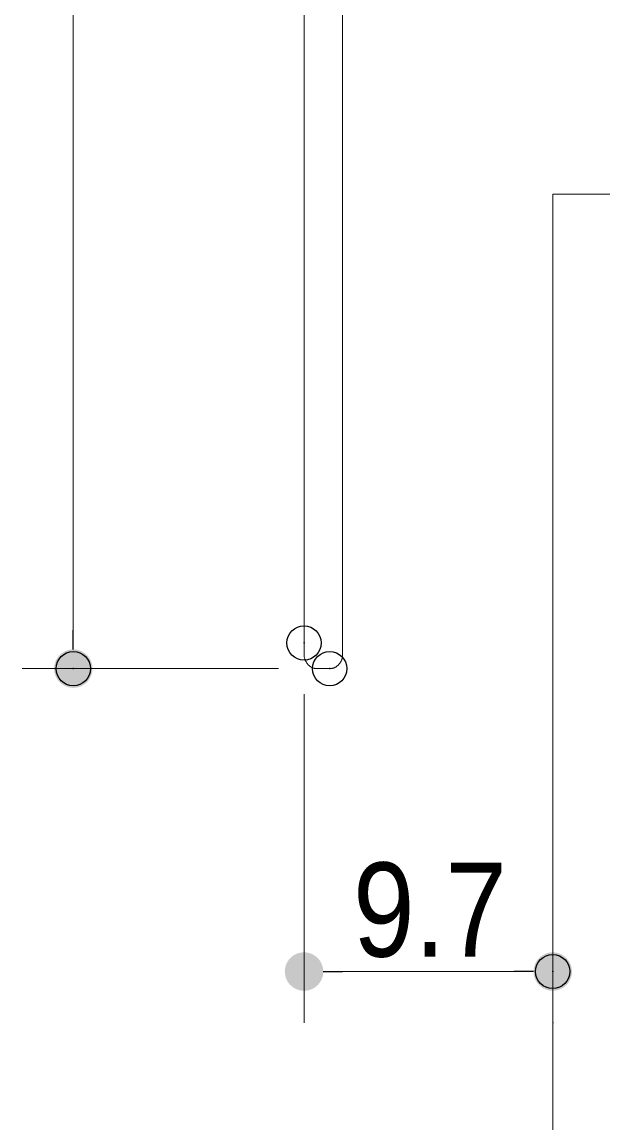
# Model space of a CAD drawing. Units: millimetres, scale not verified. Extents: x -4547 to 4547, y -2284 to 2284.
# Drawn here: x 286.2 to 456.2, y 80.6 to 402.5 of the extents above; entities that cross this region are included whole.
import ezdxf
from ezdxf.enums import TextEntityAlignment as Align

# ---------------------------------------------------------------- set-up
doc = ezdxf.new("R2010")
doc.units = ezdxf.units.MM
doc.header["$LTSCALE"] = 20
doc.header["$PDMODE"] = 32
doc.header["$PDSIZE"] = 10
for name, color, linetype, lineweight in [('0-1_3一般', 7, 'Continuous', 15), ('0-3_0', 7, 'Continuous', 25), ('0-5_2寸法-1', 7, 'Continuous', 15)]:
    doc.layers.add(name, color=color, linetype=linetype, lineweight=lineweight)
doc.layers.add('0-4_Defpoints', color=7, linetype='Continuous')
doc.styles.add('ＭＳ Ｐゴシック', font='')
doc.styles.get('ＭＳ Ｐゴシック').set_extended_font_data('MS PGothic')

# ---------------------------------------------------------------- blocks, each defined once
blk = doc.blocks.new('グループ-50')
at = {"layer": '0-1_3一般', "lineweight": 5}
for p, q in [((34187.6, 13868.6), (34187.6, 4418.6)), ((34412.6, 4418.6), (34412.6, 13868.6)), ((34187.6, 4343.6), (34187.6, 4418.6)), ((34412.6, 4418.6), (34412.6, 4343.6)), ((34188, 4340.7), (34187.6, 4343.6)), ((34337.6, 4268.6), (34262.6, 4268.6)), ((34340.5, 4268.6), (34337.6, 4268.6))]:
    blk.add_line(p, q, dxfattribs=at)
for points in [[(34262.6, 4268.6), (34259.6, 4268.6), (34256.8, 4268.8), (34253.9, 4269.1), (34251.1, 4269.5), (34248.4, 4270), (34245.7, 4270.6), (34243, 4271.4), (34240.4, 4272.2), (34237.8, 4273.2), (34235.3, 4274.3), (34232.8, 4275.5), (34230.4, 4276.8), (34228, 4278.3), (34225.6, 4279.8), (34223.3, 4281.5), (34221, 4283.2), (34218.8, 4285.1), (34216.6, 4287.1), (34214.4, 4289.3), (34212.3, 4291.5), (34210.3, 4293.8), (34208.4, 4296.1), (34206.5, 4298.5), (34204.7, 4300.9), (34203, 4303.3), (34201.4, 4305.8), (34199.8, 4308.3), (34198.4, 4310.8), (34197, 4313.4), (34195.8, 4316), (34194.6, 4318.6), (34193.4, 4321.2), (34192.4, 4323.9), (34191.5, 4326.6), (34190.6, 4329.4), (34189.8, 4332.1), (34189.1, 4335), (34188.5, 4337.8), (34188, 4340.7)], [(34412.6, 4343.6), (34412.3, 4340.6), (34412, 4337.7), (34411.5, 4334.9), (34411, 4332.1), (34410.4, 4329.3), (34409.6, 4326.5), (34408.8, 4323.8), (34407.8, 4321.1), (34406.8, 4318.4), (34405.7, 4315.8), (34404.4, 4313.2), (34403.1, 4310.7), (34401.7, 4308.1), (34400.1, 4305.6), (34398.5, 4303.2), (34396.8, 4300.8), (34394.9, 4298.4), (34393, 4296), (34391, 4293.7), (34388.8, 4291.4), (34386.6, 4289.2), (34384.4, 4287), (34382.1, 4285), (34379.8, 4283.2), (34377.4, 4281.4), (34375, 4279.7), (34372.6, 4278.2), (34370.1, 4276.8), (34367.6, 4275.5), (34365.1, 4274.3), (34362.5, 4273.2), (34359.9, 4272.2), (34357.2, 4271.4), (34354.5, 4270.6), (34351.8, 4270), (34349, 4269.5), (34346.2, 4269.1), (34343.4, 4268.8), (34340.5, 4268.6)]]:
    blk.add_lwpolyline(points, dxfattribs=at)
blk = doc.blocks.new('グループ-51')
at = {"layer": '0-1_3一般', "lineweight": 5}
for p, q in [((35642.6, 7044), (36992.6, 7044)), ((35642.6, -31971.3), (35642.6, 7044))]:
    blk.add_line(p, q, dxfattribs=at)
blk = doc.blocks.new('グループ-58')
at = {"layer": '0-1_3一般'}
for name in ['グループ-50', 'グループ-51']:
    blk.add_blockref(name, (0, 0), dxfattribs=at)
blk = doc.blocks.new('_Dot')
at = {"layer": '0-3_0'}
blk.add_line((-10, 0), (-20, 0), dxfattribs=at)
for points in [[(0, 0), (-8.76, 4.82), (-8.09, 5.88)], [(0, 0), (-8.09, 5.88), (-7.29, 6.85)], [(0, 0), (-7.29, 6.85), (-6.37, 7.71)], [(0, 0), (-6.37, 7.71), (-5.36, 8.44)], [(0, 0), (-5.36, 8.44), (-4.26, 9.05)], [(0, 0), (-4.26, 9.05), (-3.09, 9.51)], [(0, 0), (-3.09, 9.51), (-1.87, 9.82)], [(0, 0), (-1.87, 9.82), (-0.63, 9.98)], [(0, 0), (-0.63, 9.98), (0.63, 9.98)], [(0, 0), (0.63, 9.98), (1.87, 9.82)], [(0, 0), (1.87, 9.82), (3.09, 9.51)], [(0, 0), (3.09, 9.51), (4.26, 9.05)], [(0, 0), (4.26, 9.05), (5.36, 8.44)], [(0, 0), (5.36, 8.44), (6.37, 7.71)], [(0, 0), (6.37, 7.71), (7.29, 6.85)], [(0, 0), (7.29, 6.85), (8.09, 5.88)], [(0, 0), (8.09, 5.88), (8.76, 4.82)], [(0, 0), (-10, 0), (-9.92, 1.25)], [(0, 0), (-9.92, -1.25), (-10, 0)], [(0, 0), (-9.92, 1.25), (-9.69, 2.49)], [(0, 0), (-9.69, -2.49), (-9.92, -1.25)], [(0, 0), (-9.69, 2.49), (-9.3, 3.68)], [(0, 0), (-9.3, -3.68), (-9.69, -2.49)], [(0, 0), (-9.3, 3.68), (-8.76, 4.82)], [(0, 0), (-8.76, -4.82), (-9.3, -3.68)], [(0, 0), (-8.09, -5.88), (-8.76, -4.82)], [(0, 0), (-7.29, -6.85), (-8.09, -5.88)], [(0, 0), (-6.37, -7.71), (-7.29, -6.85)], [(0, 0), (-5.36, -8.44), (-6.37, -7.71)], [(0, 0), (-4.26, -9.05), (-5.36, -8.44)], [(0, 0), (-3.09, -9.51), (-4.26, -9.05)], [(0, 0), (-1.87, -9.82), (-3.09, -9.51)], [(0, 0), (-0.63, -9.98), (-1.87, -9.82)], [(0, 0), (0.63, -9.98), (-0.63, -9.98)], [(0, 0), (8.76, 4.82), (9.3, 3.68)], [(0, 0), (9.3, 3.68), (9.69, 2.49)], [(0, 0), (9.69, 2.49), (9.92, 1.25)], [(0, 0), (9.92, 1.25), (10, 0)], [(0, 0), (1.87, -9.82), (0.63, -9.98)], [(0, 0), (3.09, -9.51), (1.87, -9.82)], [(0, 0), (4.26, -9.05), (3.09, -9.51)], [(0, 0), (5.36, -8.44), (4.26, -9.05)], [(0, 0), (6.37, -7.71), (5.36, -8.44)], [(0, 0), (7.29, -6.85), (6.37, -7.71)], [(0, 0), (8.09, -5.88), (7.29, -6.85)], [(0, 0), (8.76, -4.82), (8.09, -5.88)], [(0, 0), (9.3, -3.68), (8.76, -4.82)], [(0, 0), (9.69, -2.49), (9.3, -3.68)], [(0, 0), (9.92, -1.25), (9.69, -2.49)], [(0, 0), (10, 0), (9.92, -1.25)]]:
    blk.add_solid(points, dxfattribs=at)

msp = doc.modelspace()

# ---------------------------------------------------------------- linework, layer by layer
at = {"layer": '0-4_Defpoints'}
for p in [(368.75, 220.93), (301.25, 213.43), (376.25, 213.43), (441.5, 124.87)]:
    msp.add_point(p, dxfattribs=at)
at = {"layer": '0-5_2寸法-1'}
for p, q in [((301.25, 704.7), (301.25, 224.68)), ((361.25, 213.43), (286.25, 213.43)), ((368.75, 205.93), (368.75, 109.87)), ((380.01, 124.87), (430.25, 124.87)), ((441.5, 109.87), (441.7, 109.87))]:
    msp.add_line(p, q, dxfattribs=at)

# ---------------------------------------------------------------- block references
at = {"layer": '0-1_3一般', "xscale": 0.05, "yscale": 0.05}
msp.add_blockref('グループ-58', (-1340.62, 0), dxfattribs=at)
at = {"layer": '0-5_2寸法-1', "xscale": 0.5627563, "yscale": 0.5627563}
for p, rotation in [((301.25, 213.43), 270), ((368.75, 124.87), 180)]:
    msp.add_blockref('_Dot', p, dxfattribs=dict(at, rotation=rotation))
msp.add_blockref('_Dot', (441.5, 124.87), dxfattribs=at)

# ---------------------------------------------------------------- texts
at = {"layer": '0-5_2寸法-1', "style": 'ＭＳ Ｐゴシック', "width": 0.9}
msp.add_text('9.7', height=27.51, dxfattribs=at).set_placement((383.08, 120.98), align=Align.BOTTOM_LEFT)

doc.saveas('drawing.dxf')
